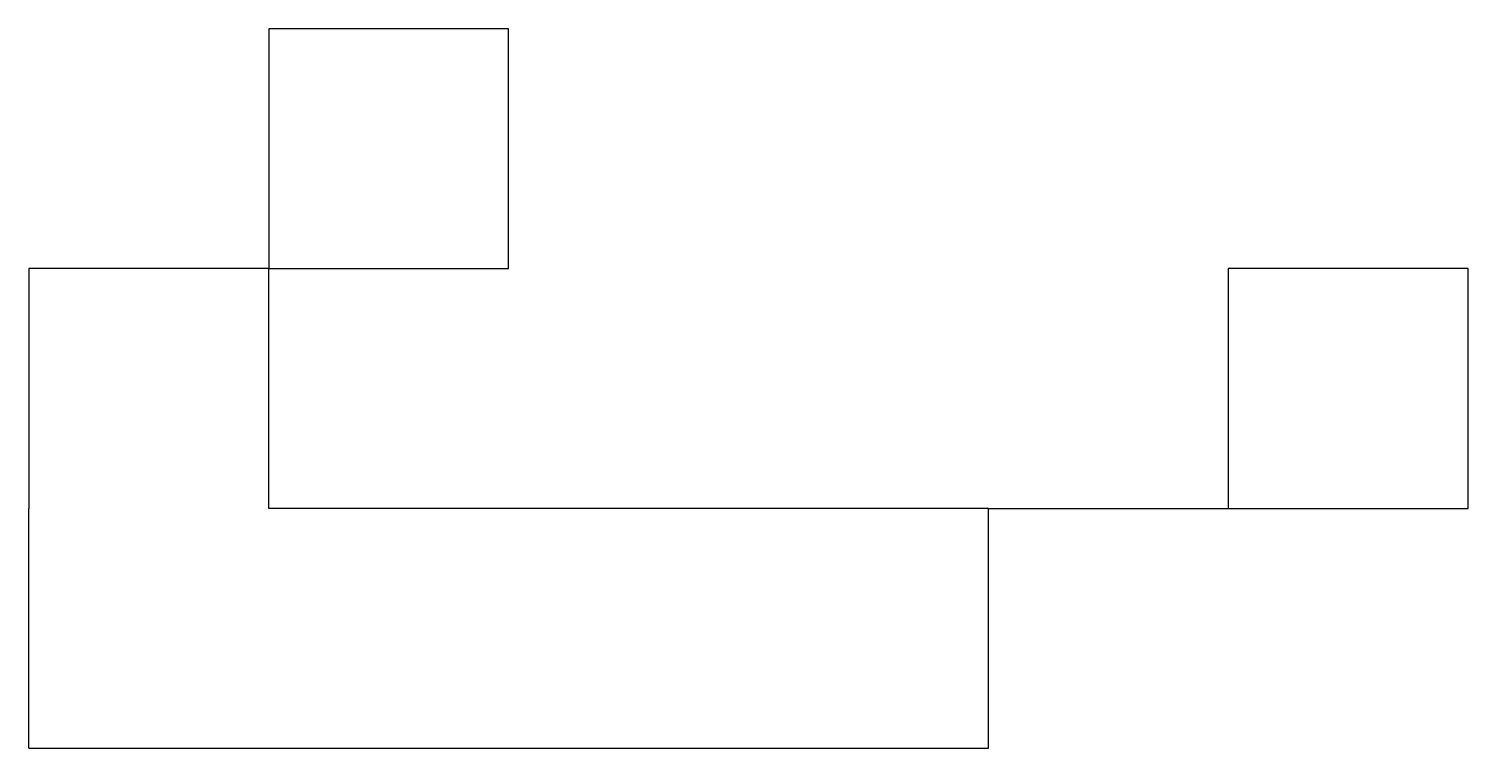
# Model space of a CAD drawing. Header units: millimetres. Extents: x 0 to 60, y 0 to 30.
import ezdxf

# ---------------------------------------------------------------- set-up
doc = ezdxf.new("R2010")
doc.units = ezdxf.units.MM
doc.layers.get('0').update_dxf_attribs({"lineweight": 25})

msp = doc.modelspace()

# ---------------------------------------------------------------- linework, layer by layer
for p, q in [((20, 30), (10, 30)), ((10, 30), (10, 20)), ((20, 20), (20, 30)), ((10, 20), (0, 20)), ((0, 20), (0, 10)), ((10, 10), (10, 20)), ((10, 20), (20, 20)), ((60, 20), (50, 20)), ((50, 20), (50, 10)), ((60, 10), (60, 20)), ((0, 0), (0, 10)), ((20, 10), (10, 10)), ((30, 10), (20, 10)), ((40, 10), (30, 10)), ((40, 0), (40, 10)), ((40, 10), (60, 10)), ((0, 0), (10, 0)), ((10, 0), (20, 0)), ((20, 0), (30, 0)), ((30, 0), (40, 0))]:
    msp.add_line(p, q)

doc.saveas('drawing.dxf')
